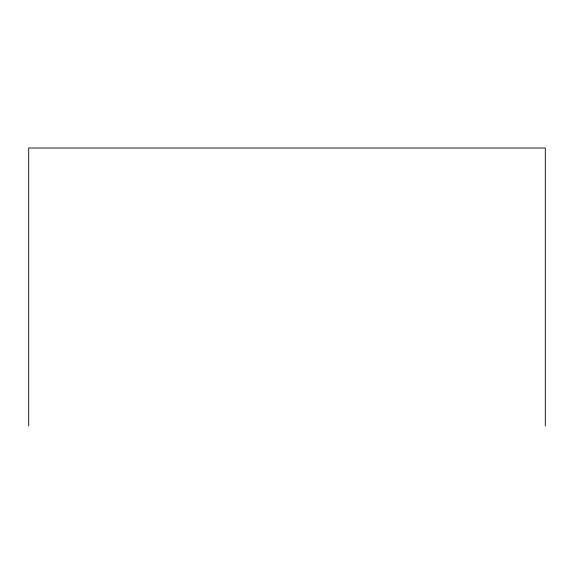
<?xml version="1.0" encoding="UTF-8"?>
<svg xmlns="http://www.w3.org/2000/svg" width="574" height="574" viewBox="0 0 574 574"><rect width="100%" height="100%" fill="white"/><g stroke="black" fill="none" stroke-linecap="round" stroke-linejoin="round"><path stroke-width="0.86" d="M545.3 425.987L545.3 148.013L28.7 148.013L28.7 425.987"/></g></svg>
